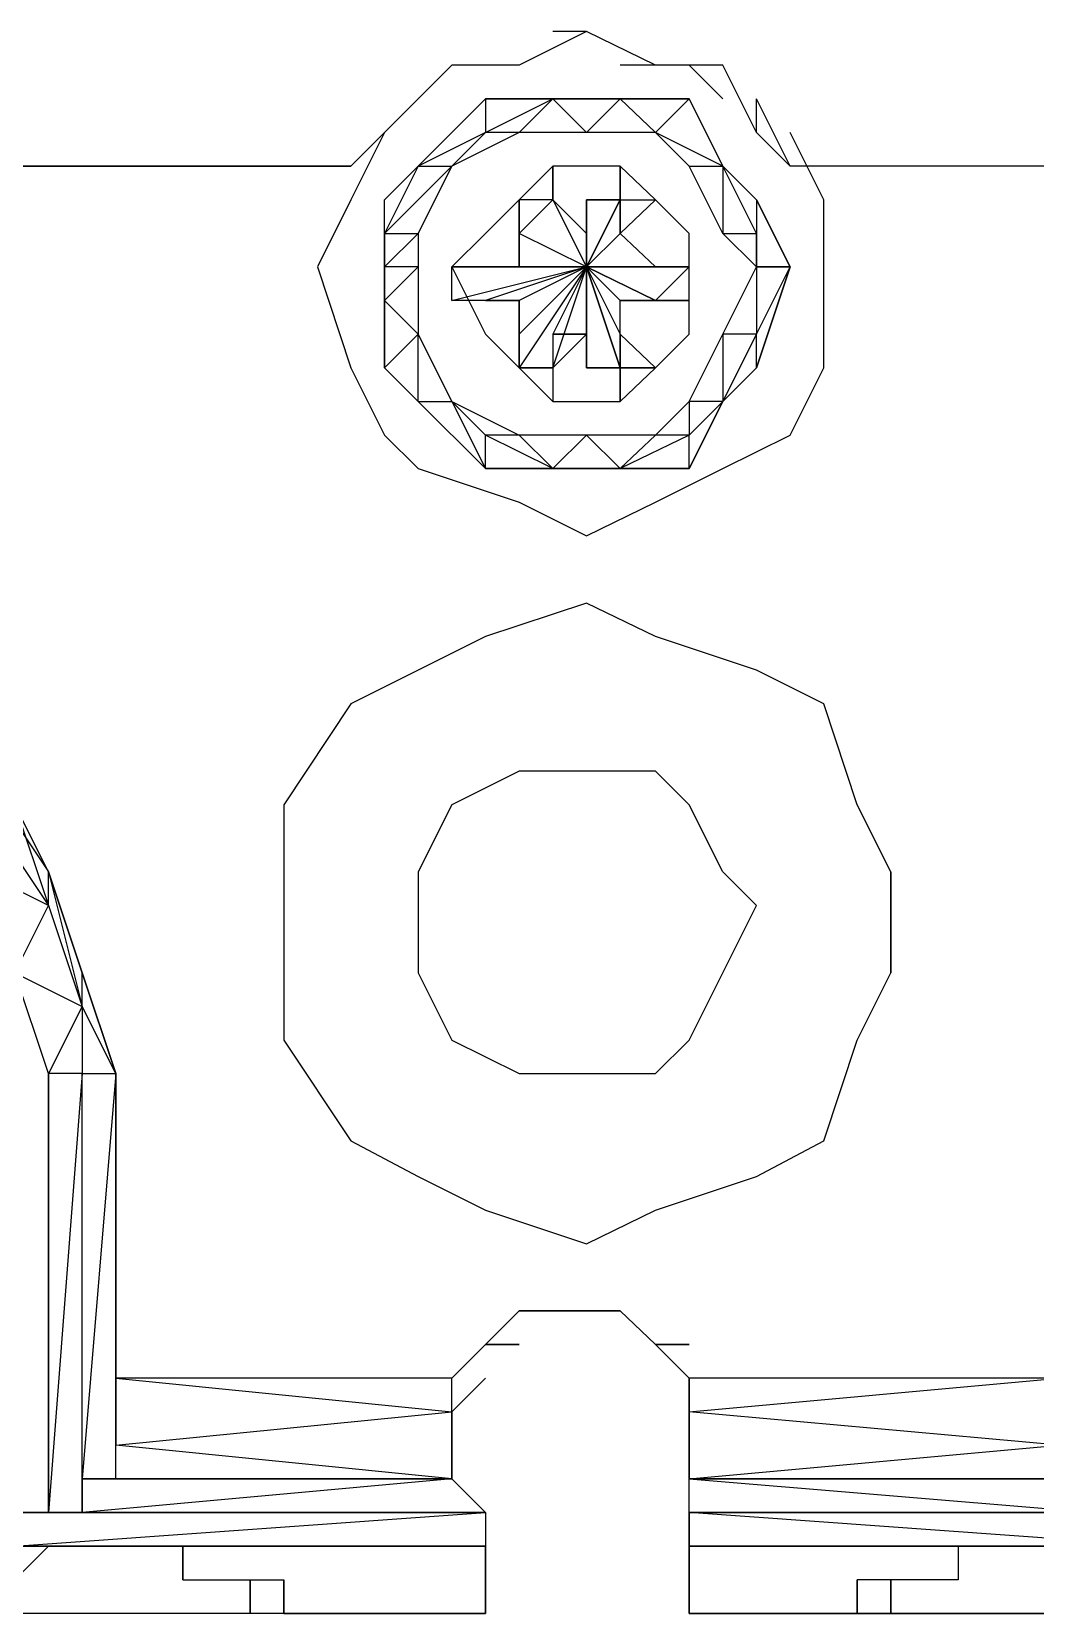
# Model space of a CAD drawing. Extents: x 0 to 75, y 0 to 130.
# Drawn here: x 42.44 to 56.13, y 0 to 21.59 of the extents above; entities that cross this region are included whole.
import ezdxf

# ---------------------------------------------------------------- set-up
doc = ezdxf.new("R2010")
doc.units = 0

# ---------------------------------------------------------------- blocks, each defined once
blk = doc.blocks.new('ezc100-1')
at = {"extrusion": (0, -2e-16, -1)}
for p, q in [((-23704.479, 27655.919), (-23705.397, 27655.46)), ((-23704.479, 27655.919), (-23704.938, 27655.919)), ((-23703.535, 27655.46), (-23704.479, 27655.919)), ((-23706.314, 27655.46), (-23707.232, 27654.542)), ((-23706.314, 27655.46), (-23706.773, 27655.001)), ((-23705.397, 27655.46), (-23706.314, 27655.46)), ((-23705.397, 27655.46), (-23705.856, 27655.46)), ((-23703.535, 27655.46), (-23704.02, 27655.46)), ((-23702.617, 27655.46), (-23703.535, 27655.46)), ((-23702.617, 27655.001), (-23703.076, 27655.46)), ((-23702.158, 27654.542), (-23702.617, 27655.46)), ((-23706.773, 27655.001), (-23707.691, 27654.084)), ((-23707.232, 27654.542), (-23706.773, 27655.001)), ((-23706.773, 27655.001), (-23707.232, 27654.542)), ((-23706.773, 27654.084), (-23705.856, 27655.001)), ((-23705.856, 27655.001), (-23706.773, 27654.084)), ((-23706.773, 27654.084), (-23705.856, 27655.001)), ((-23705.856, 27655.001), (-23704.938, 27655.001)), ((-23705.856, 27655.001), (-23704.938, 27655.001)), ((-23705.856, 27654.542), (-23704.938, 27655.001)), ((-23704.938, 27655.001), (-23705.856, 27655.001)), ((-23705.856, 27655.001), (-23705.856, 27654.542)), ((-23704.938, 27655.001), (-23705.397, 27654.542)), ((-23704.938, 27655.001), (-23704.02, 27655.001)), ((-23704.02, 27655.001), (-23704.938, 27655.001)), ((-23704.938, 27655.001), (-23704.02, 27655.001)), ((-23704.02, 27655.001), (-23704.938, 27655.001)), ((-23704.938, 27655.001), (-23704.479, 27654.542)), ((-23704.479, 27654.542), (-23704.02, 27655.001)), ((-23704.02, 27655.001), (-23703.076, 27655.001)), ((-23703.076, 27655.001), (-23704.02, 27655.001)), ((-23704.02, 27655.001), (-23703.076, 27655.001)), ((-23704.02, 27655.001), (-23703.535, 27654.542)), ((-23703.535, 27654.542), (-23703.076, 27655.001)), ((-23703.076, 27655.001), (-23702.617, 27654.084)), ((-23703.076, 27655.001), (-23702.617, 27654.084)), ((-23702.617, 27654.084), (-23703.076, 27655.001)), ((-23701.699, 27654.084), (-23702.158, 27655.001)), ((-23702.158, 27654.542), (-23702.158, 27655.001)), ((-23702.158, 27654.542), (-23702.158, 27655.001)), ((-23707.232, 27654.542), (-23707.691, 27654.084)), ((-23707.691, 27654.084), (-23707.232, 27654.542)), ((-23707.232, 27654.542), (-23707.691, 27653.625)), ((-23707.232, 27654.542), (-23707.691, 27653.625)), ((-23705.856, 27654.542), (-23706.773, 27654.084)), ((-23706.314, 27654.084), (-23705.856, 27654.542)), ((-23705.856, 27654.542), (-23706.314, 27654.084)), ((-23705.397, 27654.542), (-23706.314, 27654.084)), ((-23705.397, 27654.542), (-23705.856, 27654.542)), ((-23704.479, 27654.542), (-23705.397, 27654.542)), ((-23703.535, 27654.542), (-23704.479, 27654.542)), ((-23702.617, 27654.084), (-23703.535, 27654.542)), ((-23703.535, 27654.542), (-23703.076, 27654.084)), ((-23703.076, 27654.084), (-23703.535, 27654.542)), ((-23701.699, 27654.084), (-23702.158, 27654.542)), ((-23701.699, 27654.084), (-23702.158, 27654.542)), ((-23701.241, 27653.625), (-23701.699, 27654.542)), ((-23701.241, 27653.625), (-23701.699, 27654.542)), ((-23707.691, 27654.084), (-23726.501, 27654.084)), ((-23726.501, 27654.084), (-23707.691, 27654.084)), ((-23707.232, 27653.625), (-23706.773, 27654.084)), ((-23706.773, 27654.084), (-23707.232, 27653.166)), ((-23707.232, 27653.625), (-23706.773, 27654.084)), ((-23706.314, 27654.084), (-23707.232, 27653.166)), ((-23706.773, 27653.166), (-23706.314, 27654.084)), ((-23706.773, 27653.166), (-23706.314, 27654.084)), ((-23706.773, 27654.084), (-23706.314, 27654.084)), ((-23706.314, 27654.084), (-23706.773, 27653.166)), ((-23705.397, 27653.625), (-23704.938, 27654.084)), ((-23704.938, 27654.084), (-23705.397, 27653.625)), ((-23704.938, 27654.084), (-23705.397, 27653.625)), ((-23704.938, 27654.084), (-23705.397, 27653.625)), ((-23704.938, 27654.084), (-23704.938, 27653.625)), ((-23704.938, 27653.625), (-23704.938, 27654.084)), ((-23704.02, 27654.084), (-23704.938, 27654.084)), ((-23704.02, 27654.084), (-23704.938, 27654.084)), ((-23704.02, 27653.625), (-23704.02, 27654.084)), ((-23704.02, 27654.084), (-23704.02, 27653.625)), ((-23704.02, 27653.625), (-23704.02, 27654.084)), ((-23704.02, 27654.084), (-23704.02, 27653.625)), ((-23704.02, 27653.625), (-23704.02, 27654.084)), ((-23704.02, 27654.084), (-23704.02, 27653.625)), ((-23703.535, 27653.625), (-23704.02, 27654.084)), ((-23703.535, 27653.625), (-23704.02, 27654.084)), ((-23703.076, 27654.084), (-23702.617, 27654.084)), ((-23702.617, 27653.166), (-23703.076, 27654.084)), ((-23702.617, 27654.084), (-23702.158, 27653.625)), ((-23702.158, 27653.166), (-23702.617, 27654.084)), ((-23702.617, 27654.084), (-23702.617, 27653.166)), ((-23702.158, 27653.166), (-23702.617, 27654.084)), ((-23702.617, 27654.084), (-23702.158, 27653.625)), ((-23681.513, 27654.084), (-23701.699, 27654.084)), ((-23681.513, 27654.084), (-23701.699, 27654.084)), ((-23707.691, 27653.625), (-23708.149, 27652.707)), ((-23707.691, 27653.625), (-23708.149, 27652.707)), ((-23707.232, 27652.707), (-23707.232, 27653.625)), ((-23707.232, 27652.707), (-23707.232, 27653.625)), ((-23707.232, 27653.166), (-23707.232, 27653.625)), ((-23705.397, 27653.625), (-23705.856, 27653.166)), ((-23705.397, 27653.625), (-23705.856, 27653.166)), ((-23705.397, 27653.166), (-23705.397, 27653.625)), ((-23704.938, 27653.625), (-23705.397, 27653.625)), ((-23705.397, 27653.625), (-23705.397, 27653.166)), ((-23705.397, 27653.166), (-23704.938, 27653.625)), ((-23705.397, 27653.166), (-23704.938, 27653.625)), ((-23705.397, 27653.625), (-23705.397, 27653.166)), ((-23705.397, 27653.166), (-23705.397, 27653.625)), ((-23705.397, 27653.625), (-23705.397, 27653.625)), ((-23705.397, 27653.625), (-23705.397, 27653.166)), ((-23704.938, 27653.625), (-23704.479, 27653.166)), ((-23704.938, 27653.625), (-23704.479, 27652.707)), ((-23704.479, 27653.166), (-23704.938, 27653.625)), ((-23704.938, 27653.625), (-23704.479, 27653.166)), ((-23704.479, 27653.166), (-23704.479, 27653.625)), ((-23704.479, 27653.625), (-23704.02, 27653.625)), ((-23704.02, 27653.625), (-23704.479, 27652.707)), ((-23704.479, 27652.707), (-23704.02, 27653.625)), ((-23704.02, 27653.625), (-23704.479, 27652.707)), ((-23704.479, 27652.707), (-23704.479, 27653.625)), ((-23704.479, 27653.625), (-23704.479, 27652.707)), ((-23704.479, 27653.625), (-23704.479, 27653.166)), ((-23704.479, 27653.166), (-23704.479, 27653.625)), ((-23704.479, 27653.625), (-23704.479, 27653.625)), ((-23704.479, 27653.625), (-23704.02, 27653.625)), ((-23704.02, 27653.625), (-23704.479, 27653.625)), ((-23704.479, 27652.707), (-23704.02, 27653.625)), ((-23704.02, 27653.625), (-23703.535, 27653.625)), ((-23703.535, 27653.625), (-23704.02, 27653.166)), ((-23704.02, 27653.166), (-23703.535, 27653.625)), ((-23703.535, 27653.625), (-23704.02, 27653.166)), ((-23704.02, 27653.166), (-23704.02, 27653.625)), ((-23704.02, 27653.625), (-23704.02, 27653.166)), ((-23704.02, 27653.166), (-23704.02, 27653.625)), ((-23704.02, 27653.625), (-23703.535, 27653.625)), ((-23703.535, 27653.625), (-23704.02, 27653.166)), ((-23704.02, 27653.166), (-23703.535, 27653.625)), ((-23703.076, 27653.166), (-23703.535, 27653.625)), ((-23703.076, 27653.166), (-23703.535, 27653.625)), ((-23702.158, 27653.625), (-23701.699, 27652.707)), ((-23702.158, 27653.625), (-23702.158, 27653.166)), ((-23702.158, 27653.625), (-23702.158, 27652.707)), ((-23702.158, 27653.625), (-23701.699, 27652.707)), ((-23701.699, 27652.707), (-23702.158, 27653.625)), ((-23701.241, 27652.707), (-23701.241, 27653.625)), ((-23701.241, 27652.707), (-23701.241, 27653.625)), ((-23707.232, 27652.707), (-23707.232, 27653.166)), ((-23707.232, 27653.166), (-23707.232, 27652.707)), ((-23707.232, 27652.707), (-23706.773, 27653.166)), ((-23707.232, 27653.166), (-23706.773, 27653.166)), ((-23706.773, 27653.166), (-23706.773, 27652.707)), ((-23706.773, 27653.166), (-23706.773, 27652.707)), ((-23705.856, 27653.166), (-23706.314, 27652.707)), ((-23705.856, 27653.166), (-23706.314, 27652.707)), ((-23705.397, 27652.707), (-23705.397, 27653.166)), ((-23705.397, 27653.166), (-23705.397, 27652.707)), ((-23704.479, 27652.707), (-23705.397, 27653.166)), ((-23705.397, 27653.166), (-23705.397, 27652.707)), ((-23704.479, 27652.707), (-23704.02, 27653.166)), ((-23704.479, 27652.707), (-23704.479, 27653.166)), ((-23704.479, 27652.707), (-23704.02, 27653.166)), ((-23704.02, 27653.166), (-23704.479, 27652.707)), ((-23704.02, 27653.166), (-23703.535, 27652.707)), ((-23703.535, 27652.707), (-23704.02, 27653.166)), ((-23704.02, 27653.166), (-23703.535, 27652.707)), ((-23703.076, 27652.707), (-23703.076, 27653.166)), ((-23703.076, 27652.707), (-23703.076, 27653.166)), ((-23702.158, 27652.707), (-23702.617, 27653.166)), ((-23702.617, 27653.166), (-23702.158, 27653.166)), ((-23702.158, 27653.166), (-23702.158, 27652.707)), ((-23702.158, 27652.707), (-23702.158, 27653.166)), ((-23708.149, 27652.707), (-23707.691, 27651.331)), ((-23708.149, 27652.707), (-23707.691, 27651.331)), ((-23706.773, 27652.707), (-23707.232, 27652.707)), ((-23707.232, 27652.707), (-23707.232, 27651.331)), ((-23707.232, 27652.248), (-23706.773, 27652.707)), ((-23707.232, 27651.331), (-23707.232, 27652.707)), ((-23707.232, 27652.707), (-23707.232, 27652.248)), ((-23707.232, 27652.248), (-23707.232, 27652.707)), ((-23707.232, 27652.707), (-23707.232, 27652.248)), ((-23706.773, 27652.707), (-23706.773, 27651.79)), ((-23706.773, 27652.707), (-23706.773, 27651.79)), ((-23706.314, 27652.248), (-23706.314, 27652.707)), ((-23706.314, 27652.707), (-23705.856, 27652.707)), ((-23706.314, 27652.707), (-23705.856, 27652.707)), ((-23705.856, 27652.707), (-23706.314, 27652.707)), ((-23706.314, 27652.707), (-23706.314, 27652.707)), ((-23704.479, 27652.707), (-23706.314, 27652.707)), ((-23706.314, 27652.707), (-23705.397, 27652.707)), ((-23706.314, 27652.248), (-23704.479, 27652.707)), ((-23706.314, 27652.707), (-23705.856, 27651.79)), ((-23706.314, 27652.707), (-23705.856, 27651.79)), ((-23705.856, 27652.707), (-23705.397, 27652.707)), ((-23705.397, 27652.707), (-23705.856, 27652.707)), ((-23705.856, 27652.707), (-23705.397, 27652.707)), ((-23704.479, 27652.707), (-23705.856, 27652.248)), ((-23705.397, 27651.79), (-23704.479, 27652.707)), ((-23704.479, 27652.707), (-23705.397, 27652.248)), ((-23705.397, 27651.79), (-23704.479, 27652.707)), ((-23704.479, 27652.707), (-23705.397, 27651.79)), ((-23704.479, 27652.707), (-23705.397, 27651.331)), ((-23705.397, 27652.707), (-23704.479, 27652.707)), ((-23705.397, 27652.707), (-23705.397, 27652.707)), ((-23705.397, 27652.707), (-23704.479, 27652.707)), ((-23704.938, 27651.331), (-23704.479, 27652.707)), ((-23704.479, 27652.707), (-23704.938, 27651.79)), ((-23704.02, 27651.331), (-23704.479, 27652.707)), ((-23704.479, 27652.707), (-23704.479, 27651.331)), ((-23704.02, 27651.331), (-23704.479, 27652.707)), ((-23704.479, 27652.707), (-23704.02, 27651.331)), ((-23704.479, 27652.707), (-23703.535, 27652.248)), ((-23703.535, 27652.248), (-23704.479, 27652.707)), ((-23703.535, 27652.707), (-23704.479, 27652.707)), ((-23704.479, 27652.707), (-23703.076, 27652.707)), ((-23703.535, 27652.248), (-23704.479, 27652.707)), ((-23704.479, 27652.707), (-23704.479, 27652.707)), ((-23703.535, 27652.707), (-23704.479, 27652.707)), ((-23704.479, 27652.707), (-23703.535, 27652.707)), ((-23704.479, 27652.707), (-23704.02, 27651.79)), ((-23704.02, 27651.331), (-23704.479, 27652.707)), ((-23704.479, 27652.707), (-23704.02, 27651.79)), ((-23704.02, 27652.248), (-23704.479, 27652.707)), ((-23704.479, 27651.79), (-23704.479, 27652.707)), ((-23703.535, 27652.707), (-23703.076, 27652.707)), ((-23703.076, 27652.707), (-23703.535, 27652.707)), ((-23703.535, 27652.707), (-23703.076, 27652.707)), ((-23703.076, 27652.707), (-23703.535, 27652.707)), ((-23703.076, 27652.707), (-23703.535, 27652.248)), ((-23703.535, 27652.707), (-23703.535, 27652.707)), ((-23703.076, 27652.248), (-23703.076, 27652.707)), ((-23703.076, 27651.79), (-23703.076, 27652.707)), ((-23703.076, 27651.79), (-23703.076, 27652.707)), ((-23702.617, 27651.79), (-23702.158, 27652.707)), ((-23702.158, 27651.331), (-23701.699, 27652.707)), ((-23701.699, 27652.707), (-23702.158, 27652.707)), ((-23702.158, 27652.707), (-23702.158, 27651.79)), ((-23702.158, 27652.707), (-23701.699, 27652.707)), ((-23702.158, 27652.707), (-23702.158, 27651.79)), ((-23701.699, 27652.707), (-23702.158, 27651.331)), ((-23702.158, 27651.79), (-23701.699, 27652.707)), ((-23701.699, 27652.707), (-23701.699, 27652.707)), ((-23701.241, 27651.331), (-23701.241, 27652.707)), ((-23701.241, 27651.331), (-23701.241, 27652.707)), ((-23706.773, 27651.79), (-23707.232, 27652.248)), ((-23707.232, 27652.248), (-23707.232, 27651.331)), ((-23707.232, 27652.248), (-23707.232, 27652.248)), ((-23707.232, 27652.248), (-23707.232, 27651.331)), ((-23705.856, 27652.248), (-23706.314, 27652.248)), ((-23705.856, 27652.248), (-23706.314, 27652.248)), ((-23705.397, 27652.248), (-23705.856, 27652.248)), ((-23705.397, 27652.248), (-23705.856, 27652.248)), ((-23705.856, 27652.248), (-23705.397, 27652.248)), ((-23705.397, 27651.79), (-23705.397, 27652.248)), ((-23705.397, 27651.79), (-23705.397, 27652.248)), ((-23705.397, 27652.248), (-23705.397, 27651.79)), ((-23704.02, 27651.79), (-23704.02, 27652.248)), ((-23704.02, 27651.79), (-23704.02, 27652.248)), ((-23703.535, 27652.248), (-23704.02, 27652.248)), ((-23704.02, 27652.248), (-23703.535, 27652.248)), ((-23704.02, 27651.79), (-23704.02, 27652.248)), ((-23704.02, 27652.248), (-23703.535, 27652.248)), ((-23703.535, 27652.248), (-23703.076, 27652.248)), ((-23703.076, 27652.248), (-23703.535, 27652.248)), ((-23703.535, 27652.248), (-23703.076, 27652.248)), ((-23703.535, 27652.248), (-23703.076, 27652.248)), ((-23706.773, 27651.79), (-23707.232, 27651.331)), ((-23706.773, 27650.872), (-23706.773, 27651.79)), ((-23706.773, 27651.79), (-23706.314, 27650.872)), ((-23706.314, 27650.872), (-23706.773, 27651.79)), ((-23705.856, 27651.79), (-23705.397, 27651.331)), ((-23705.856, 27651.79), (-23705.397, 27651.331)), ((-23705.397, 27651.331), (-23705.397, 27651.79)), ((-23705.397, 27651.331), (-23705.397, 27651.79)), ((-23705.397, 27651.331), (-23705.397, 27651.79)), ((-23705.397, 27651.79), (-23705.397, 27651.331)), ((-23705.397, 27651.331), (-23705.397, 27651.79)), ((-23705.397, 27651.79), (-23705.397, 27651.79)), ((-23704.479, 27651.79), (-23704.938, 27651.79)), ((-23704.938, 27651.79), (-23704.938, 27651.331)), ((-23704.479, 27651.79), (-23704.938, 27651.331)), ((-23704.938, 27651.79), (-23704.479, 27651.79)), ((-23704.938, 27651.79), (-23704.938, 27651.331)), ((-23704.479, 27651.331), (-23704.479, 27651.79)), ((-23704.479, 27651.79), (-23704.479, 27651.331)), ((-23704.479, 27651.331), (-23704.479, 27651.79)), ((-23704.02, 27651.331), (-23704.02, 27651.79)), ((-23704.02, 27651.79), (-23704.02, 27651.331)), ((-23703.535, 27651.331), (-23704.02, 27651.79)), ((-23704.02, 27651.79), (-23703.535, 27651.331)), ((-23704.02, 27651.79), (-23704.02, 27651.331)), ((-23703.535, 27651.331), (-23704.02, 27651.79)), ((-23704.02, 27651.79), (-23703.535, 27651.331)), ((-23703.535, 27651.331), (-23704.02, 27651.79)), ((-23703.535, 27651.331), (-23703.076, 27651.79)), ((-23703.535, 27651.331), (-23703.076, 27651.79)), ((-23703.076, 27650.872), (-23702.617, 27651.79)), ((-23702.158, 27651.79), (-23702.617, 27650.872)), ((-23702.158, 27651.79), (-23702.617, 27651.79)), ((-23702.617, 27651.79), (-23702.617, 27650.872)), ((-23702.617, 27650.872), (-23702.158, 27651.79)), ((-23702.158, 27651.331), (-23702.158, 27651.79)), ((-23707.691, 27651.331), (-23707.232, 27650.413)), ((-23707.691, 27651.331), (-23707.232, 27650.413)), ((-23707.232, 27651.331), (-23706.773, 27650.872)), ((-23707.232, 27651.331), (-23706.773, 27650.872)), ((-23707.232, 27651.331), (-23706.773, 27650.872)), ((-23704.938, 27651.331), (-23705.397, 27651.331)), ((-23705.397, 27651.331), (-23704.938, 27651.331)), ((-23704.938, 27651.331), (-23705.397, 27651.331)), ((-23705.397, 27651.331), (-23704.938, 27651.331)), ((-23704.938, 27650.872), (-23705.397, 27651.331)), ((-23705.397, 27651.331), (-23704.938, 27651.331)), ((-23704.938, 27650.872), (-23705.397, 27651.331)), ((-23705.397, 27651.331), (-23704.938, 27650.872)), ((-23705.397, 27651.331), (-23704.938, 27650.872)), ((-23704.938, 27651.331), (-23704.938, 27650.872)), ((-23704.938, 27651.331), (-23704.938, 27650.872)), ((-23704.02, 27651.331), (-23704.479, 27651.331)), ((-23704.02, 27651.331), (-23704.479, 27651.331)), ((-23704.479, 27651.331), (-23704.02, 27651.331)), ((-23704.02, 27651.331), (-23704.02, 27651.331)), ((-23704.02, 27651.331), (-23704.02, 27651.331)), ((-23704.02, 27651.331), (-23703.535, 27651.331)), ((-23703.535, 27651.331), (-23704.02, 27651.331)), ((-23704.02, 27651.331), (-23704.02, 27650.872)), ((-23704.02, 27650.872), (-23704.02, 27651.331)), ((-23704.02, 27651.331), (-23704.02, 27650.872)), ((-23704.02, 27650.872), (-23704.02, 27651.331)), ((-23704.02, 27650.872), (-23704.02, 27651.331)), ((-23704.02, 27651.331), (-23704.02, 27650.872)), ((-23704.02, 27650.872), (-23703.535, 27651.331)), ((-23704.02, 27650.872), (-23703.535, 27651.331)), ((-23703.535, 27651.331), (-23703.535, 27651.331)), ((-23702.617, 27650.872), (-23702.158, 27651.331)), ((-23702.617, 27650.872), (-23702.158, 27651.331)), ((-23701.699, 27650.413), (-23701.241, 27651.331)), ((-23701.699, 27650.413), (-23701.241, 27651.331)), ((-23706.773, 27650.872), (-23705.856, 27649.954)), ((-23705.856, 27649.954), (-23706.773, 27650.872)), ((-23706.773, 27650.872), (-23706.314, 27650.872)), ((-23706.773, 27650.872), (-23705.856, 27649.954)), ((-23705.856, 27650.413), (-23706.314, 27650.872)), ((-23706.314, 27650.872), (-23705.856, 27649.954)), ((-23706.314, 27650.872), (-23705.397, 27650.413)), ((-23704.938, 27650.872), (-23704.02, 27650.872)), ((-23704.938, 27650.872), (-23704.02, 27650.872)), ((-23704.02, 27650.872), (-23704.02, 27650.872)), ((-23703.535, 27650.413), (-23703.076, 27650.872)), ((-23703.076, 27649.954), (-23702.617, 27650.872)), ((-23702.617, 27650.872), (-23703.076, 27650.872)), ((-23703.076, 27650.872), (-23703.076, 27650.413)), ((-23702.617, 27650.872), (-23703.076, 27649.954)), ((-23703.076, 27650.413), (-23702.617, 27650.872)), ((-23707.232, 27650.413), (-23706.773, 27649.954)), ((-23707.232, 27650.413), (-23706.773, 27649.954)), ((-23705.397, 27650.413), (-23705.856, 27650.413)), ((-23705.856, 27649.954), (-23705.856, 27650.413)), ((-23704.938, 27649.954), (-23705.856, 27650.413)), ((-23704.479, 27650.413), (-23705.397, 27650.413)), ((-23705.397, 27650.413), (-23704.938, 27649.954)), ((-23704.938, 27649.954), (-23704.479, 27650.413)), ((-23703.535, 27650.413), (-23704.479, 27650.413)), ((-23704.479, 27650.413), (-23704.02, 27649.954)), ((-23703.076, 27650.413), (-23704.02, 27649.954)), ((-23704.02, 27649.954), (-23703.535, 27650.413)), ((-23703.076, 27650.413), (-23703.535, 27650.413)), ((-23703.076, 27649.954), (-23703.076, 27650.413)), ((-23702.617, 27649.954), (-23701.699, 27650.413)), ((-23702.617, 27649.954), (-23701.699, 27650.413)), ((-23706.773, 27649.954), (-23705.397, 27649.496)), ((-23706.773, 27649.954), (-23705.397, 27649.496)), ((-23705.856, 27649.954), (-23704.938, 27649.954)), ((-23705.856, 27649.954), (-23704.938, 27649.954)), ((-23704.938, 27649.954), (-23705.856, 27649.954)), ((-23704.938, 27649.954), (-23704.02, 27649.954)), ((-23704.02, 27649.954), (-23704.938, 27649.954)), ((-23704.02, 27649.954), (-23703.076, 27649.954)), ((-23704.02, 27649.954), (-23703.076, 27649.954)), ((-23703.076, 27649.954), (-23704.02, 27649.954)), ((-23703.535, 27649.496), (-23702.617, 27649.954)), ((-23703.535, 27649.496), (-23702.617, 27649.954)), ((-23705.397, 27649.496), (-23704.479, 27649.037)), ((-23705.397, 27649.496), (-23704.479, 27649.037)), ((-23704.479, 27649.037), (-23703.535, 27649.496)), ((-23704.479, 27649.037), (-23703.535, 27649.496)), ((-23704.479, 27648.119), (-23705.856, 27647.661)), ((-23704.479, 27648.119), (-23705.856, 27647.661)), ((-23703.535, 27647.661), (-23704.479, 27648.119)), ((-23703.535, 27647.661), (-23704.479, 27648.119)), ((-23705.856, 27647.661), (-23706.773, 27647.202)), ((-23705.856, 27647.661), (-23706.773, 27647.202)), ((-23702.158, 27647.202), (-23703.535, 27647.661)), ((-23702.158, 27647.202), (-23703.535, 27647.661)), ((-23706.773, 27647.202), (-23707.691, 27646.743)), ((-23706.773, 27647.202), (-23707.691, 27646.743)), ((-23701.241, 27646.743), (-23702.158, 27647.202)), ((-23701.241, 27646.743), (-23702.158, 27647.202)), ((-23707.691, 27646.743), (-23708.608, 27645.367)), ((-23707.691, 27646.743), (-23708.608, 27645.367)), ((-23700.782, 27645.367), (-23701.241, 27646.743)), ((-23700.782, 27645.367), (-23701.241, 27646.743)), ((-23712.737, 27645.825), (-23711.82, 27644.449)), ((-23705.397, 27645.825), (-23706.314, 27645.367)), ((-23705.397, 27645.825), (-23706.314, 27645.367)), ((-23704.479, 27645.825), (-23705.397, 27645.825)), ((-23704.479, 27645.825), (-23705.397, 27645.825)), ((-23703.535, 27645.825), (-23704.479, 27645.825)), ((-23703.535, 27645.825), (-23704.479, 27645.825)), ((-23703.076, 27645.367), (-23703.535, 27645.825)), ((-23703.076, 27645.367), (-23703.535, 27645.825)), ((-23712.737, 27645.367), (-23711.82, 27643.99)), ((-23711.82, 27644.449), (-23712.279, 27645.367)), ((-23712.279, 27645.367), (-23711.82, 27643.99)), ((-23708.608, 27645.367), (-23708.608, 27644.449)), ((-23708.608, 27645.367), (-23708.608, 27644.449)), ((-23706.314, 27645.367), (-23706.773, 27644.449)), ((-23706.314, 27645.367), (-23706.773, 27644.449)), ((-23702.617, 27644.449), (-23703.076, 27645.367)), ((-23702.617, 27644.449), (-23703.076, 27645.367)), ((-23700.323, 27644.449), (-23700.782, 27645.367)), ((-23700.323, 27644.449), (-23700.782, 27645.367)), ((-23711.82, 27643.99), (-23712.737, 27644.449)), ((-23711.82, 27643.99), (-23711.82, 27644.449)), ((-23711.361, 27643.073), (-23711.82, 27644.449)), ((-23711.82, 27644.449), (-23711.361, 27643.073)), ((-23711.361, 27643.073), (-23711.82, 27644.449)), ((-23711.82, 27644.449), (-23711.361, 27642.614)), ((-23708.608, 27644.449), (-23708.608, 27643.073)), ((-23708.608, 27644.449), (-23708.608, 27643.073)), ((-23706.773, 27644.449), (-23706.773, 27643.99)), ((-23706.773, 27644.449), (-23706.773, 27643.99)), ((-23702.158, 27643.99), (-23702.617, 27644.449)), ((-23702.158, 27643.99), (-23702.617, 27644.449)), ((-23700.323, 27644.449), (-23700.323, 27643.073)), ((-23700.323, 27643.073), (-23700.323, 27644.449)), ((-23700.323, 27643.073), (-23700.323, 27644.449)), ((-23712.279, 27643.073), (-23711.82, 27643.99)), ((-23711.82, 27643.99), (-23711.361, 27642.614)), ((-23706.773, 27643.99), (-23706.773, 27643.073)), ((-23706.773, 27643.99), (-23706.773, 27643.073)), ((-23702.617, 27643.073), (-23702.158, 27643.99)), ((-23702.617, 27643.073), (-23702.158, 27643.99)), ((-23711.82, 27641.696), (-23712.279, 27643.073)), ((-23712.279, 27643.073), (-23711.361, 27642.614)), ((-23711.361, 27643.073), (-23711.361, 27643.073)), ((-23711.361, 27642.614), (-23711.361, 27643.073)), ((-23711.361, 27643.073), (-23710.902, 27641.696)), ((-23710.902, 27641.696), (-23711.361, 27643.073)), ((-23710.902, 27641.696), (-23711.361, 27643.073)), ((-23708.608, 27643.073), (-23708.608, 27642.155)), ((-23708.608, 27643.073), (-23708.608, 27642.155)), ((-23706.773, 27643.073), (-23706.314, 27642.155)), ((-23706.773, 27643.073), (-23706.314, 27642.155)), ((-23703.076, 27642.155), (-23702.617, 27643.073)), ((-23703.076, 27642.155), (-23702.617, 27643.073)), ((-23700.782, 27642.155), (-23700.323, 27643.073)), ((-23700.782, 27642.155), (-23700.323, 27643.073)), ((-23711.361, 27642.614), (-23711.82, 27641.696)), ((-23710.902, 27641.696), (-23711.361, 27642.614)), ((-23711.361, 27642.614), (-23711.361, 27641.696)), ((-23708.608, 27642.155), (-23707.691, 27640.779)), ((-23708.608, 27642.155), (-23707.691, 27640.779)), ((-23706.314, 27642.155), (-23705.397, 27641.696)), ((-23706.314, 27642.155), (-23705.397, 27641.696)), ((-23703.535, 27641.696), (-23703.076, 27642.155)), ((-23703.535, 27641.696), (-23703.076, 27642.155)), ((-23701.241, 27640.779), (-23700.782, 27642.155)), ((-23701.241, 27640.779), (-23700.782, 27642.155)), ((-23711.82, 27635.705), (-23711.82, 27641.696)), ((-23711.361, 27641.696), (-23711.82, 27641.696)), ((-23711.82, 27641.696), (-23711.82, 27635.705)), ((-23711.361, 27641.696), (-23711.82, 27635.705)), ((-23711.361, 27636.164), (-23711.361, 27641.696)), ((-23711.361, 27641.696), (-23710.902, 27641.696)), ((-23710.902, 27641.696), (-23711.361, 27636.164)), ((-23711.361, 27635.705), (-23711.361, 27641.696)), ((-23710.902, 27636.164), (-23710.902, 27641.696)), ((-23710.902, 27641.696), (-23710.902, 27636.623)), ((-23710.902, 27636.623), (-23710.902, 27641.696)), ((-23710.902, 27637.54), (-23710.902, 27641.696)), ((-23705.397, 27641.696), (-23704.479, 27641.696)), ((-23705.397, 27641.696), (-23704.479, 27641.696)), ((-23704.479, 27641.696), (-23703.535, 27641.696)), ((-23704.479, 27641.696), (-23703.535, 27641.696)), ((-23707.691, 27640.779), (-23706.773, 27640.293)), ((-23707.691, 27640.779), (-23706.773, 27640.293)), ((-23702.158, 27640.293), (-23701.241, 27640.779)), ((-23702.158, 27640.293), (-23701.241, 27640.779)), ((-23706.773, 27640.293), (-23705.856, 27639.834)), ((-23706.773, 27640.293), (-23705.856, 27639.834)), ((-23703.535, 27639.834), (-23702.158, 27640.293)), ((-23703.535, 27639.834), (-23702.158, 27640.293)), ((-23705.856, 27639.834), (-23704.479, 27639.375)), ((-23705.856, 27639.834), (-23704.479, 27639.375)), ((-23704.479, 27639.375), (-23703.535, 27639.834)), ((-23704.479, 27639.375), (-23703.535, 27639.834)), ((-23705.397, 27638.458), (-23705.856, 27637.999)), ((-23704.479, 27638.458), (-23705.397, 27638.458)), ((-23704.479, 27638.458), (-23705.397, 27638.458)), ((-23705.397, 27638.458), (-23704.479, 27638.458)), ((-23704.479, 27638.458), (-23705.397, 27638.458)), ((-23704.02, 27638.458), (-23704.479, 27638.458)), ((-23704.02, 27638.458), (-23704.479, 27638.458)), ((-23704.479, 27638.458), (-23704.02, 27638.458)), ((-23704.02, 27638.458), (-23704.479, 27638.458)), ((-23703.535, 27637.999), (-23704.02, 27638.458)), ((-23705.856, 27637.999), (-23706.314, 27637.54)), ((-23705.856, 27637.999), (-23705.397, 27637.999)), ((-23705.397, 27637.999), (-23705.856, 27637.999)), ((-23703.076, 27637.54), (-23703.535, 27637.999)), ((-23703.535, 27637.999), (-23703.076, 27637.999)), ((-23703.076, 27637.999), (-23703.535, 27637.999)), ((-23710.902, 27636.623), (-23710.902, 27637.54)), ((-23710.902, 27637.54), (-23706.314, 27637.081)), ((-23706.314, 27637.54), (-23710.902, 27637.54)), ((-23706.314, 27637.081), (-23706.314, 27637.54)), ((-23706.314, 27637.081), (-23705.856, 27637.54)), ((-23705.856, 27637.54), (-23706.314, 27637.081)), ((-23703.076, 27637.081), (-23698.029, 27637.54)), ((-23703.076, 27637.54), (-23703.076, 27637.081)), ((-23698.029, 27637.54), (-23703.076, 27637.54)), ((-23703.076, 27637.54), (-23703.076, 27637.081)), ((-23703.076, 27637.081), (-23703.076, 27637.54)), ((-23710.902, 27636.623), (-23706.314, 27637.081)), ((-23706.314, 27637.081), (-23706.314, 27636.164)), ((-23706.314, 27636.164), (-23706.314, 27637.081)), ((-23706.314, 27637.081), (-23706.314, 27636.164)), ((-23706.314, 27636.164), (-23706.314, 27637.081)), ((-23706.314, 27637.081), (-23706.314, 27636.164)), ((-23703.076, 27636.164), (-23703.076, 27637.081)), ((-23703.076, 27637.081), (-23703.076, 27636.164)), ((-23703.076, 27636.164), (-23703.076, 27637.081)), ((-23698.029, 27636.623), (-23703.076, 27637.081)), ((-23703.076, 27637.081), (-23703.076, 27636.164)), ((-23703.076, 27636.164), (-23703.076, 27637.081)), ((-23703.076, 27636.164), (-23703.076, 27637.081)), ((-23710.902, 27636.164), (-23710.902, 27636.623)), ((-23706.314, 27636.164), (-23710.902, 27636.623)), ((-23706.314, 27636.164), (-23706.314, 27636.623)), ((-23706.314, 27636.623), (-23706.314, 27636.164)), ((-23703.076, 27636.164), (-23698.029, 27636.623)), ((-23703.076, 27636.164), (-23703.076, 27636.623)), ((-23703.076, 27636.623), (-23703.076, 27636.164)), ((-23711.361, 27636.164), (-23710.902, 27636.164)), ((-23706.314, 27636.164), (-23711.361, 27636.164)), ((-23711.361, 27636.164), (-23711.361, 27635.705)), ((-23706.314, 27636.164), (-23711.361, 27635.705)), ((-23710.902, 27636.164), (-23706.314, 27636.164)), ((-23706.314, 27636.164), (-23710.902, 27636.164)), ((-23705.856, 27635.705), (-23706.314, 27636.164)), ((-23705.856, 27635.705), (-23706.314, 27636.164)), ((-23706.314, 27636.164), (-23705.856, 27635.705)), ((-23703.076, 27635.705), (-23703.076, 27636.164)), ((-23703.076, 27635.705), (-23703.076, 27636.164)), ((-23703.076, 27636.164), (-23698.029, 27636.164)), ((-23698.029, 27636.164), (-23703.076, 27636.164)), ((-23703.076, 27636.164), (-23697.57, 27635.705)), ((-23703.076, 27635.705), (-23703.076, 27636.164)), ((-23703.076, 27636.164), (-23698.029, 27636.164)), ((-23712.279, 27635.246), (-23705.856, 27635.705)), ((-23712.279, 27635.705), (-23705.856, 27635.705)), ((-23705.856, 27635.705), (-23712.279, 27635.705)), ((-23711.82, 27635.705), (-23712.279, 27635.705)), ((-23712.279, 27635.705), (-23705.856, 27635.705)), ((-23705.856, 27635.705), (-23711.82, 27635.705)), ((-23711.82, 27635.705), (-23711.361, 27635.705)), ((-23711.82, 27635.705), (-23705.856, 27635.705)), ((-23711.361, 27635.705), (-23705.856, 27635.705)), ((-23705.856, 27635.705), (-23705.856, 27635.246)), ((-23705.856, 27635.705), (-23705.856, 27635.705)), ((-23705.856, 27635.705), (-23705.856, 27635.246)), ((-23703.076, 27635.246), (-23703.076, 27635.705)), ((-23697.57, 27635.705), (-23703.076, 27635.705)), ((-23696.653, 27635.246), (-23703.076, 27635.705)), ((-23703.076, 27635.705), (-23703.076, 27635.246)), ((-23703.076, 27635.705), (-23696.653, 27635.705)), ((-23696.653, 27635.705), (-23703.076, 27635.705)), ((-23696.653, 27635.705), (-23703.076, 27635.705)), ((-23703.076, 27635.705), (-23697.111, 27635.705)), ((-23697.57, 27635.705), (-23703.076, 27635.705)), ((-23705.856, 27635.246), (-23712.279, 27635.246)), ((-23712.279, 27635.246), (-23710.443, 27635.246)), ((-23705.856, 27635.246), (-23712.279, 27635.246)), ((-23712.279, 27635.246), (-23705.856, 27635.246)), ((-23712.279, 27634.787), (-23711.82, 27635.246)), ((-23711.82, 27635.246), (-23712.279, 27634.787)), ((-23710.443, 27635.246), (-23709.985, 27635.246)), ((-23709.985, 27634.787), (-23709.985, 27635.246)), ((-23709.985, 27635.246), (-23709.985, 27634.787)), ((-23709.985, 27635.246), (-23709.985, 27634.787)), ((-23705.856, 27634.329), (-23705.856, 27635.246)), ((-23705.856, 27635.246), (-23705.856, 27634.329)), ((-23696.653, 27635.246), (-23703.076, 27635.246)), ((-23703.076, 27635.246), (-23703.076, 27634.329)), ((-23703.076, 27634.329), (-23703.076, 27635.246)), ((-23703.076, 27635.246), (-23696.653, 27635.246)), ((-23696.653, 27635.246), (-23703.076, 27635.246)), ((-23699.405, 27635.246), (-23699.405, 27634.787)), ((-23698.947, 27635.246), (-23699.405, 27635.246)), ((-23699.405, 27635.246), (-23699.405, 27634.787)), ((-23696.653, 27635.246), (-23698.947, 27635.246)), ((-23709.985, 27634.787), (-23709.985, 27634.787)), ((-23709.985, 27634.787), (-23709.526, 27634.787)), ((-23709.526, 27634.787), (-23709.067, 27634.787)), ((-23709.067, 27634.787), (-23708.608, 27634.787)), ((-23709.067, 27634.329), (-23709.067, 27634.787)), ((-23709.067, 27634.329), (-23709.067, 27634.787)), ((-23709.067, 27634.787), (-23709.067, 27634.329)), ((-23709.067, 27634.329), (-23709.067, 27634.787)), ((-23709.067, 27634.787), (-23709.067, 27634.329)), ((-23708.608, 27634.329), (-23708.608, 27634.787)), ((-23708.608, 27634.787), (-23708.608, 27634.329)), ((-23708.608, 27634.329), (-23708.608, 27634.787)), ((-23708.608, 27634.787), (-23708.608, 27634.329)), ((-23708.608, 27634.329), (-23708.608, 27634.787)), ((-23708.608, 27634.787), (-23708.608, 27634.329)), ((-23700.323, 27634.787), (-23700.782, 27634.787)), ((-23700.782, 27634.787), (-23700.782, 27634.329)), ((-23700.782, 27634.787), (-23700.782, 27634.329)), ((-23700.782, 27634.329), (-23700.782, 27634.787)), ((-23700.782, 27634.787), (-23700.782, 27634.329)), ((-23699.864, 27634.787), (-23700.323, 27634.787)), ((-23700.323, 27634.329), (-23700.323, 27634.787)), ((-23700.323, 27634.787), (-23700.323, 27634.329)), ((-23700.323, 27634.329), (-23700.323, 27634.787)), ((-23700.323, 27634.787), (-23700.323, 27634.329)), ((-23700.323, 27634.329), (-23700.323, 27634.787)), ((-23700.323, 27634.787), (-23700.323, 27634.329)), ((-23700.323, 27634.787), (-23700.323, 27634.329)), ((-23700.323, 27634.329), (-23700.323, 27634.787)), ((-23699.405, 27634.787), (-23699.864, 27634.787)), ((-23709.067, 27634.329), (-23725.125, 27634.329)), ((-23709.067, 27634.329), (-23725.125, 27634.329)), ((-23708.608, 27634.329), (-23709.067, 27634.329)), ((-23708.608, 27634.329), (-23709.067, 27634.329)), ((-23708.608, 27634.329), (-23708.608, 27634.329)), ((-23708.608, 27634.329), (-23705.856, 27634.329)), ((-23705.856, 27634.329), (-23708.608, 27634.329)), ((-23705.856, 27634.329), (-23708.608, 27634.329)), ((-23700.782, 27634.329), (-23703.076, 27634.329)), ((-23700.782, 27634.329), (-23703.076, 27634.329)), ((-23703.076, 27634.329), (-23700.782, 27634.329)), ((-23700.323, 27634.329), (-23700.782, 27634.329)), ((-23700.782, 27634.329), (-23700.323, 27634.329)), ((-23700.323, 27634.329), (-23683.807, 27634.329)), ((-23683.807, 27634.329), (-23700.323, 27634.329))]:
    blk.add_line(p, q, dxfattribs=at)

msp = doc.modelspace()

# ---------------------------------------------------------------- block references
msp.add_blockref('ezc100-1', (23754.487, -27634.329))

doc.saveas('drawing.dxf')
